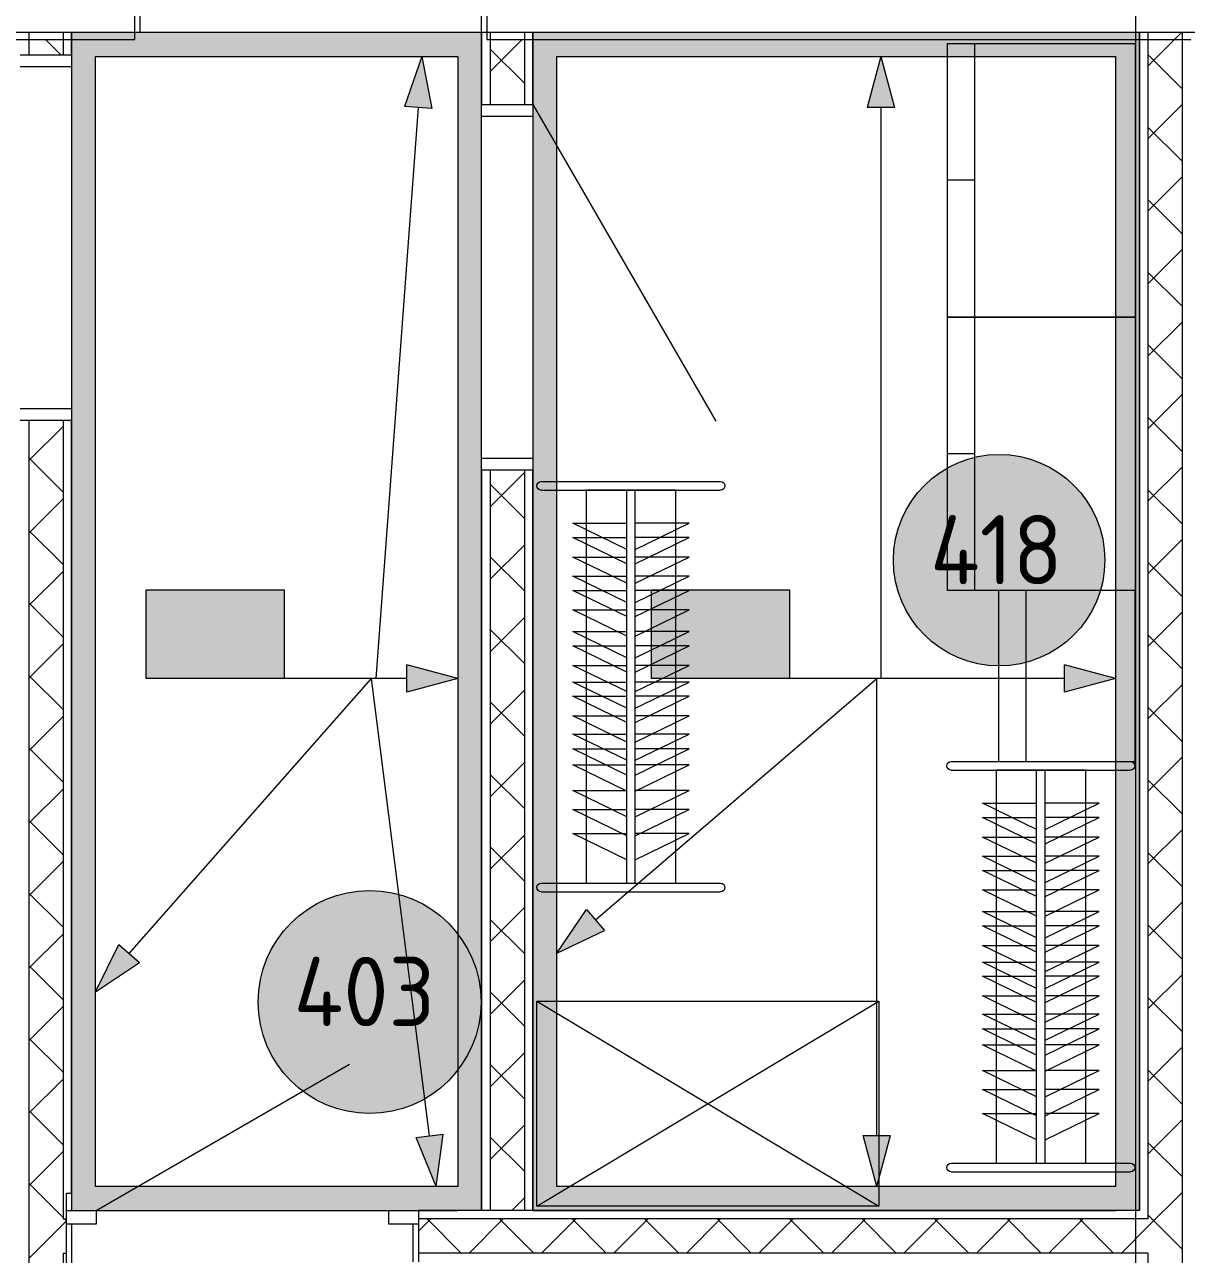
# Model space of a CAD drawing. Header units: millimetres. Extents: x 0 to 1189, y 0 to 841.
# Drawn here: x 655.65 to 689.65, y 334.67 to 370.64 of the extents above; entities that cross this region are included whole.
import ezdxf

# ---------------------------------------------------------------- set-up
doc = ezdxf.new("R2010")
doc.units = ezdxf.units.MM

msp = doc.modelspace()

# ---------------------------------------------------------------- hatches: boundary and pattern name
at = {"true_color": 0xf1d696}
h = msp.add_hatch(color=41, dxfattribs=at)
h.dxf.hatch_style = 2
h.paths.add_polyline_path([(657.727005, 369.704336), (657.027004, 369.704336), (657.027004, 370.404337)])
h = msp.add_hatch(color=41, dxfattribs=at)
h.dxf.hatch_style = 2
h.paths.add_polyline_path([(657.727005, 370.404337), (657.727005, 369.704336), (657.027004, 370.404337)])
h = msp.add_hatch(color=41, dxfattribs=at)
h.dxf.hatch_style = 2
h.paths.add_polyline_path([(657.727005, 369.704336), (657.727005, 370.404337), (668.327021, 370.404337), (668.327021, 369.704336)])
h = msp.add_hatch(color=41, dxfattribs=at)
h.dxf.hatch_style = 2
h.paths.add_polyline_path([(668.327021, 369.704336), (668.327021, 370.404337), (669.027022, 370.404337)])
h = msp.add_hatch(color=41, dxfattribs=at)
h.dxf.hatch_style = 2
h.paths.add_polyline_path([(668.327021, 369.704336), (669.027022, 370.404337), (669.027022, 369.704336)])
h = msp.add_hatch(color=41, dxfattribs=at)
h.dxf.hatch_style = 2
h.paths.add_polyline_path([(671.227025, 369.704336), (670.527024, 369.704336), (670.527024, 370.404337)])
h = msp.add_hatch(color=41, dxfattribs=at)
h.dxf.hatch_style = 2
h.paths.add_polyline_path([(671.227025, 370.404337), (671.227025, 369.704336), (670.527024, 370.404337)])
h = msp.add_hatch(color=41, dxfattribs=at)
h.dxf.hatch_style = 2
h.paths.add_polyline_path([(671.227025, 369.704336), (671.227025, 370.404337), (687.57705, 370.404337), (687.57705, 369.704336)])
h = msp.add_hatch(color=41, dxfattribs=at)
h.dxf.hatch_style = 2
h.paths.add_polyline_path([(687.57705, 369.704336), (687.57705, 370.404337), (688.277052, 370.404337)])
h = msp.add_hatch(color=41, dxfattribs=at)
h.dxf.hatch_style = 2
h.paths.add_polyline_path([(687.57705, 369.704336), (688.277052, 370.404337), (688.277052, 369.704336)])
h = msp.add_hatch(color=41, dxfattribs=at)
h.dxf.hatch_style = 2
h.paths.add_polyline_path([(657.727005, 336.654285), (657.027004, 336.654285), (657.027004, 369.704336), (657.727005, 369.704336)])
at = {"true_color": 0x0077b0}
h = msp.add_hatch(color=144, dxfattribs=at)
h.dxf.hatch_style = 2
h.paths.add_polyline_path([(667.276019, 369.704336), (667.56502, 368.185333), (666.767019, 368.244333)])
at = {"true_color": 0xf1d696}
h = msp.add_hatch(color=41, dxfattribs=at)
h.dxf.hatch_style = 2
h.paths.add_polyline_path([(668.327021, 369.704336), (669.027022, 369.704336), (669.027022, 336.654285), (668.327021, 336.654285)])
h = msp.add_hatch(color=41, dxfattribs=at)
h.dxf.hatch_style = 2
h.paths.add_polyline_path([(671.227025, 336.654285), (670.527024, 336.654285), (670.527024, 369.704336), (671.227025, 369.704336)])
at = {"true_color": 0x0077b0}
h = msp.add_hatch(color=144, dxfattribs=at)
h.dxf.hatch_style = 2
h.paths.add_polyline_path([(680.71404, 369.704336), (681.114041, 368.211333), (680.314039, 368.211333)])
at = {"true_color": 0xf1d696}
h = msp.add_hatch(color=41, dxfattribs=at)
h.dxf.hatch_style = 2
h.paths.add_polyline_path([(687.57705, 369.704336), (688.277052, 369.704336), (688.277052, 336.654285), (687.57705, 336.654285)])
at = {"true_color": 0xffffff}
h = msp.add_hatch(color=7, dxfattribs=at)
edge = h.paths.add_edge_path()
edge.add_arc((684.170545, 354.972813), 3.093505, 0, 360)
h = msp.add_hatch(color=7, dxfattribs=at)
h.dxf.hatch_style = 2
h.paths.add_polyline_path([(659.211007, 354.102312), (663.251013, 354.102312), (663.251013, 351.514308), (659.211007, 351.514308)])
h = msp.add_hatch(color=7, dxfattribs=at)
h.dxf.hatch_style = 2
h.paths.add_polyline_path([(659.211007, 354.102312), (663.251013, 354.102312), (663.251013, 351.514308), (659.211007, 351.514308)])
h = msp.add_hatch(color=7, dxfattribs=at)
h.dxf.hatch_style = 2
h.paths.add_polyline_path([(659.211007, 354.102312), (663.251013, 354.102312), (663.251013, 351.514308), (659.211007, 351.514308)])
h = msp.add_hatch(color=7, dxfattribs=at)
h.dxf.hatch_style = 2
h.paths.add_polyline_path([(659.211007, 354.102312), (663.251013, 354.102312), (663.251013, 351.514308), (659.211007, 351.514308)])
at = {"true_color": 0x0077b0}
h = msp.add_hatch(color=144, dxfattribs=at)
h.paths.add_polyline_path([(660.42303, 352.707049), (660.42303, 353.514028), (660.39354, 353.670711), (660.304519, 353.801763), (660.175879, 353.888166), (660.01954, 353.917518), (659.863064, 353.888166), (659.731806, 353.801763), (659.64437, 353.670711), (659.616051, 353.514028), (659.616051, 352.707049), (659.64437, 352.550711), (659.731806, 352.422071), (659.863064, 352.33305), (660.01954, 352.30356), (660.175879, 352.33305), (660.304519, 352.422071), (660.39354, 352.550711)])
h.paths.add_polyline_path([(660.623672, 352.707049), (660.612519, 352.586393), (660.579093, 352.474368), (660.523446, 352.371333), (660.44563, 352.277653), (660.353861, 352.200353), (660.251809, 352.145843), (660.140145, 352.113554), (660.01954, 352.102917), (659.897808, 352.113554), (659.786101, 352.145843), (659.683902, 352.200353), (659.590695, 352.277653), (659.512965, 352.371333), (659.457508, 352.474368), (659.424271, 352.586393), (659.413204, 352.707049), (659.413204, 353.514028), (659.424271, 353.635761), (659.457508, 353.747468), (659.512965, 353.849667), (659.590695, 353.942874), (659.683902, 354.02069), (659.786101, 354.076337), (659.897808, 354.109763), (660.01954, 354.120916), (660.140196, 354.109806), (660.252222, 354.076681), (660.355256, 354.021853), (660.448937, 353.94563), (660.524841, 353.851992), (660.579506, 353.748846), (660.612571, 353.636192), (660.623672, 353.514028)])
h = msp.add_hatch(color=144, dxfattribs=at)
h.paths.add_polyline_path([(660.42303, 352.707049), (660.42303, 353.514028), (660.39354, 353.670711), (660.304519, 353.801763), (660.175879, 353.888166), (660.01954, 353.917518), (659.863064, 353.888166), (659.731806, 353.801763), (659.64437, 353.670711), (659.616051, 353.514028), (659.616051, 352.707049), (659.64437, 352.550711), (659.731806, 352.422071), (659.863064, 352.33305), (660.01954, 352.30356), (660.175879, 352.33305), (660.304519, 352.422071), (660.39354, 352.550711)])
h.paths.add_polyline_path([(660.623672, 352.707049), (660.612519, 352.586393), (660.579093, 352.474368), (660.523446, 352.371333), (660.44563, 352.277653), (660.353861, 352.200353), (660.251809, 352.145843), (660.140145, 352.113554), (660.01954, 352.102917), (659.897808, 352.113554), (659.786101, 352.145843), (659.683902, 352.200353), (659.590695, 352.277653), (659.512965, 352.371333), (659.457508, 352.474368), (659.424271, 352.586393), (659.413204, 352.707049), (659.413204, 353.514028), (659.424271, 353.635761), (659.457508, 353.747468), (659.512965, 353.849667), (659.590695, 353.942874), (659.683902, 354.02069), (659.786101, 354.076337), (659.897808, 354.109763), (660.01954, 354.120916), (660.140196, 354.109806), (660.252222, 354.076681), (660.355256, 354.021853), (660.448937, 353.94563), (660.524841, 353.851992), (660.579506, 353.748846), (660.612571, 353.636192), (660.623672, 353.514028)])
h = msp.add_hatch(color=144, dxfattribs=at)
h.paths.add_polyline_path([(660.42303, 352.707049), (660.42303, 353.514028), (660.39354, 353.670711), (660.304519, 353.801763), (660.175879, 353.888166), (660.01954, 353.917518), (659.863064, 353.888166), (659.731806, 353.801763), (659.64437, 353.670711), (659.616051, 353.514028), (659.616051, 352.707049), (659.64437, 352.550711), (659.731806, 352.422071), (659.863064, 352.33305), (660.01954, 352.30356), (660.175879, 352.33305), (660.304519, 352.422071), (660.39354, 352.550711)])
h.paths.add_polyline_path([(660.623672, 352.707049), (660.612519, 352.586393), (660.579093, 352.474368), (660.523446, 352.371333), (660.44563, 352.277653), (660.353861, 352.200353), (660.251809, 352.145843), (660.140145, 352.113554), (660.01954, 352.102917), (659.897808, 352.113554), (659.786101, 352.145843), (659.683902, 352.200353), (659.590695, 352.277653), (659.512965, 352.371333), (659.457508, 352.474368), (659.424271, 352.586393), (659.413204, 352.707049), (659.413204, 353.514028), (659.424271, 353.635761), (659.457508, 353.747468), (659.512965, 353.849667), (659.590695, 353.942874), (659.683902, 354.02069), (659.786101, 354.076337), (659.897808, 354.109763), (660.01954, 354.120916), (660.140196, 354.109806), (660.252222, 354.076681), (660.355256, 354.021853), (660.448937, 353.94563), (660.524841, 353.851992), (660.579506, 353.748846), (660.612571, 353.636192), (660.623672, 353.514028)])
h = msp.add_hatch(color=144, dxfattribs=at)
h.paths.add_polyline_path([(660.42303, 352.707049), (660.42303, 353.514028), (660.39354, 353.670711), (660.304519, 353.801763), (660.175879, 353.888166), (660.01954, 353.917518), (659.863064, 353.888166), (659.731806, 353.801763), (659.64437, 353.670711), (659.616051, 353.514028), (659.616051, 352.707049), (659.64437, 352.550711), (659.731806, 352.422071), (659.863064, 352.33305), (660.01954, 352.30356), (660.175879, 352.33305), (660.304519, 352.422071), (660.39354, 352.550711)])
h.paths.add_polyline_path([(660.623672, 352.707049), (660.612519, 352.586393), (660.579093, 352.474368), (660.523446, 352.371333), (660.44563, 352.277653), (660.353861, 352.200353), (660.251809, 352.145843), (660.140145, 352.113554), (660.01954, 352.102917), (659.897808, 352.113554), (659.786101, 352.145843), (659.683902, 352.200353), (659.590695, 352.277653), (659.512965, 352.371333), (659.457508, 352.474368), (659.424271, 352.586393), (659.413204, 352.707049), (659.413204, 353.514028), (659.424271, 353.635761), (659.457508, 353.747468), (659.512965, 353.849667), (659.590695, 353.942874), (659.683902, 354.02069), (659.786101, 354.076337), (659.897808, 354.109763), (660.01954, 354.120916), (660.140196, 354.109806), (660.252222, 354.076681), (660.355256, 354.021853), (660.448937, 353.94563), (660.524841, 353.851992), (660.579506, 353.748846), (660.612571, 353.636192), (660.623672, 353.514028)])
h = msp.add_hatch(color=144, dxfattribs=at)
h.dxf.hatch_style = 2
h.paths.add_polyline_path([(662.84615, 353.776407), (662.614639, 353.544896), (662.544084, 353.514028), (662.467947, 353.539315), (662.44266, 353.615452), (662.470772, 353.686008), (662.865994, 354.081229), (662.906783, 354.110581), (662.947573, 354.120916), (663.02371, 354.095354), (663.048997, 354.018942), (663.048997, 352.201585), (663.02371, 352.126826), (662.947573, 352.102917), (662.871437, 352.126826), (662.84615, 352.201585)])
h = msp.add_hatch(color=144, dxfattribs=at)
h.dxf.hatch_style = 2
h.paths.add_polyline_path([(662.84615, 353.776407), (662.614639, 353.544896), (662.544084, 353.514028), (662.467947, 353.539315), (662.44266, 353.615452), (662.470772, 353.686008), (662.865994, 354.081229), (662.906783, 354.110581), (662.947573, 354.120916), (663.02371, 354.095354), (663.048997, 354.018942), (663.048997, 352.201585), (663.02371, 352.126826), (662.947573, 352.102917), (662.871437, 352.126826), (662.84615, 352.201585)])
h = msp.add_hatch(color=144, dxfattribs=at)
h.dxf.hatch_style = 2
h.paths.add_polyline_path([(662.84615, 353.776407), (662.614639, 353.544896), (662.544084, 353.514028), (662.467947, 353.539315), (662.44266, 353.615452), (662.470772, 353.686008), (662.865994, 354.081229), (662.906783, 354.110581), (662.947573, 354.120916), (663.02371, 354.095354), (663.048997, 354.018942), (663.048997, 352.201585), (663.02371, 352.126826), (662.947573, 352.102917), (662.871437, 352.126826), (662.84615, 352.201585)])
h = msp.add_hatch(color=144, dxfattribs=at)
h.dxf.hatch_style = 2
h.paths.add_polyline_path([(662.84615, 353.776407), (662.614639, 353.544896), (662.544084, 353.514028), (662.467947, 353.539315), (662.44266, 353.615452), (662.470772, 353.686008), (662.865994, 354.081229), (662.906783, 354.110581), (662.947573, 354.120916), (663.02371, 354.095354), (663.048997, 354.018942), (663.048997, 352.201585), (663.02371, 352.126826), (662.947573, 352.102917), (662.871437, 352.126826), (662.84615, 352.201585)])
at = {"true_color": 0xffffff}
h = msp.add_hatch(color=7, dxfattribs=at)
h.dxf.hatch_style = 2
h.paths.add_polyline_path([(673.99403, 354.102312), (678.034036, 354.102312), (678.034036, 351.514308), (673.99403, 351.514308)])
h = msp.add_hatch(color=7, dxfattribs=at)
h.dxf.hatch_style = 2
h.paths.add_polyline_path([(673.99403, 354.102312), (678.034036, 354.102312), (678.034036, 351.514308), (673.99403, 351.514308)])
h = msp.add_hatch(color=7, dxfattribs=at)
h.dxf.hatch_style = 2
h.paths.add_polyline_path([(673.99403, 354.102312), (678.034036, 354.102312), (678.034036, 351.514308), (673.99403, 351.514308)])
h = msp.add_hatch(color=7, dxfattribs=at)
h.dxf.hatch_style = 2
h.paths.add_polyline_path([(673.99403, 354.102312), (678.034036, 354.102312), (678.034036, 351.514308), (673.99403, 351.514308)])
at = {"true_color": 0x0077b0}
h = msp.add_hatch(color=144, dxfattribs=at)
h.paths.add_polyline_path([(675.204451, 352.707049), (675.204451, 353.514028), (675.174961, 353.670711), (675.08594, 353.801763), (674.9573, 353.888166), (674.800961, 353.917518), (674.644485, 353.888166), (674.513227, 353.801763), (674.42579, 353.670711), (674.397472, 353.514028), (674.397472, 352.707049), (674.42579, 352.550711), (674.513227, 352.422071), (674.644485, 352.33305), (674.800961, 352.30356), (674.9573, 352.33305), (675.08594, 352.422071), (675.174961, 352.550711)])
h.paths.add_polyline_path([(675.405093, 352.707049), (675.39394, 352.586393), (675.360514, 352.474368), (675.304867, 352.371333), (675.227051, 352.277653), (675.135282, 352.200353), (675.03323, 352.145843), (674.921565, 352.113554), (674.800961, 352.102917), (674.679229, 352.113554), (674.567522, 352.145843), (674.465323, 352.200353), (674.372116, 352.277653), (674.294386, 352.371333), (674.238928, 352.474368), (674.205692, 352.586393), (674.194624, 352.707049), (674.194624, 353.514028), (674.205692, 353.635761), (674.238928, 353.747468), (674.294386, 353.849667), (674.372116, 353.942874), (674.465323, 354.02069), (674.567522, 354.076337), (674.679229, 354.109763), (674.800961, 354.120916), (674.921617, 354.109806), (675.033643, 354.076681), (675.136677, 354.021853), (675.230358, 353.94563), (675.306262, 353.851992), (675.360927, 353.748846), (675.393991, 353.636192), (675.405093, 353.514028)])
h = msp.add_hatch(color=144, dxfattribs=at)
h.paths.add_polyline_path([(675.204451, 352.707049), (675.204451, 353.514028), (675.174961, 353.670711), (675.08594, 353.801763), (674.9573, 353.888166), (674.800961, 353.917518), (674.644485, 353.888166), (674.513227, 353.801763), (674.42579, 353.670711), (674.397472, 353.514028), (674.397472, 352.707049), (674.42579, 352.550711), (674.513227, 352.422071), (674.644485, 352.33305), (674.800961, 352.30356), (674.9573, 352.33305), (675.08594, 352.422071), (675.174961, 352.550711)])
h.paths.add_polyline_path([(675.405093, 352.707049), (675.39394, 352.586393), (675.360514, 352.474368), (675.304867, 352.371333), (675.227051, 352.277653), (675.135282, 352.200353), (675.03323, 352.145843), (674.921565, 352.113554), (674.800961, 352.102917), (674.679229, 352.113554), (674.567522, 352.145843), (674.465323, 352.200353), (674.372116, 352.277653), (674.294386, 352.371333), (674.238928, 352.474368), (674.205692, 352.586393), (674.194624, 352.707049), (674.194624, 353.514028), (674.205692, 353.635761), (674.238928, 353.747468), (674.294386, 353.849667), (674.372116, 353.942874), (674.465323, 354.02069), (674.567522, 354.076337), (674.679229, 354.109763), (674.800961, 354.120916), (674.921617, 354.109806), (675.033643, 354.076681), (675.136677, 354.021853), (675.230358, 353.94563), (675.306262, 353.851992), (675.360927, 353.748846), (675.393991, 353.636192), (675.405093, 353.514028)])
h = msp.add_hatch(color=144, dxfattribs=at)
h.paths.add_polyline_path([(675.204451, 352.707049), (675.204451, 353.514028), (675.174961, 353.670711), (675.08594, 353.801763), (674.9573, 353.888166), (674.800961, 353.917518), (674.644485, 353.888166), (674.513227, 353.801763), (674.42579, 353.670711), (674.397472, 353.514028), (674.397472, 352.707049), (674.42579, 352.550711), (674.513227, 352.422071), (674.644485, 352.33305), (674.800961, 352.30356), (674.9573, 352.33305), (675.08594, 352.422071), (675.174961, 352.550711)])
h.paths.add_polyline_path([(675.405093, 352.707049), (675.39394, 352.586393), (675.360514, 352.474368), (675.304867, 352.371333), (675.227051, 352.277653), (675.135282, 352.200353), (675.03323, 352.145843), (674.921565, 352.113554), (674.800961, 352.102917), (674.679229, 352.113554), (674.567522, 352.145843), (674.465323, 352.200353), (674.372116, 352.277653), (674.294386, 352.371333), (674.238928, 352.474368), (674.205692, 352.586393), (674.194624, 352.707049), (674.194624, 353.514028), (674.205692, 353.635761), (674.238928, 353.747468), (674.294386, 353.849667), (674.372116, 353.942874), (674.465323, 354.02069), (674.567522, 354.076337), (674.679229, 354.109763), (674.800961, 354.120916), (674.921617, 354.109806), (675.033643, 354.076681), (675.136677, 354.021853), (675.230358, 353.94563), (675.306262, 353.851992), (675.360927, 353.748846), (675.393991, 353.636192), (675.405093, 353.514028)])
h = msp.add_hatch(color=144, dxfattribs=at)
h.paths.add_polyline_path([(675.204451, 352.707049), (675.204451, 353.514028), (675.174961, 353.670711), (675.08594, 353.801763), (674.9573, 353.888166), (674.800961, 353.917518), (674.644485, 353.888166), (674.513227, 353.801763), (674.42579, 353.670711), (674.397472, 353.514028), (674.397472, 352.707049), (674.42579, 352.550711), (674.513227, 352.422071), (674.644485, 352.33305), (674.800961, 352.30356), (674.9573, 352.33305), (675.08594, 352.422071), (675.174961, 352.550711)])
h.paths.add_polyline_path([(675.405093, 352.707049), (675.39394, 352.586393), (675.360514, 352.474368), (675.304867, 352.371333), (675.227051, 352.277653), (675.135282, 352.200353), (675.03323, 352.145843), (674.921565, 352.113554), (674.800961, 352.102917), (674.679229, 352.113554), (674.567522, 352.145843), (674.465323, 352.200353), (674.372116, 352.277653), (674.294386, 352.371333), (674.238928, 352.474368), (674.205692, 352.586393), (674.194624, 352.707049), (674.194624, 353.514028), (674.205692, 353.635761), (674.238928, 353.747468), (674.294386, 353.849667), (674.372116, 353.942874), (674.465323, 354.02069), (674.567522, 354.076337), (674.679229, 354.109763), (674.800961, 354.120916), (674.921617, 354.109806), (675.033643, 354.076681), (675.136677, 354.021853), (675.230358, 353.94563), (675.306262, 353.851992), (675.360927, 353.748846), (675.393991, 353.636192), (675.405093, 353.514028)])
h = msp.add_hatch(color=144, dxfattribs=at)
h.dxf.hatch_style = 2
h.paths.add_polyline_path([(677.627571, 353.776407), (677.39606, 353.544896), (677.325505, 353.514028), (677.249368, 353.539315), (677.224081, 353.615452), (677.252193, 353.686008), (677.647414, 354.081229), (677.688204, 354.110581), (677.728994, 354.120916), (677.805131, 354.095354), (677.830418, 354.018942), (677.830418, 352.201585), (677.805131, 352.126826), (677.728994, 352.102917), (677.652858, 352.126826), (677.627571, 352.201585)])
h = msp.add_hatch(color=144, dxfattribs=at)
h.dxf.hatch_style = 2
h.paths.add_polyline_path([(677.627571, 353.776407), (677.39606, 353.544896), (677.325505, 353.514028), (677.249368, 353.539315), (677.224081, 353.615452), (677.252193, 353.686008), (677.647414, 354.081229), (677.688204, 354.110581), (677.728994, 354.120916), (677.805131, 354.095354), (677.830418, 354.018942), (677.830418, 352.201585), (677.805131, 352.126826), (677.728994, 352.102917), (677.652858, 352.126826), (677.627571, 352.201585)])
h = msp.add_hatch(color=144, dxfattribs=at)
h.dxf.hatch_style = 2
h.paths.add_polyline_path([(677.627571, 353.776407), (677.39606, 353.544896), (677.325505, 353.514028), (677.249368, 353.539315), (677.224081, 353.615452), (677.252193, 353.686008), (677.647414, 354.081229), (677.688204, 354.110581), (677.728994, 354.120916), (677.805131, 354.095354), (677.830418, 354.018942), (677.830418, 352.201585), (677.805131, 352.126826), (677.728994, 352.102917), (677.652858, 352.126826), (677.627571, 352.201585)])
h = msp.add_hatch(color=144, dxfattribs=at)
h.dxf.hatch_style = 2
h.paths.add_polyline_path([(677.627571, 353.776407), (677.39606, 353.544896), (677.325505, 353.514028), (677.249368, 353.539315), (677.224081, 353.615452), (677.252193, 353.686008), (677.647414, 354.081229), (677.688204, 354.110581), (677.728994, 354.120916), (677.805131, 354.095354), (677.830418, 354.018942), (677.830418, 352.201585), (677.805131, 352.126826), (677.728994, 352.102917), (677.652858, 352.126826), (677.627571, 352.201585)])
h = msp.add_hatch(color=144, dxfattribs=at)
h.dxf.hatch_style = 2
h.paths.add_polyline_path([(661.93657, 352.605074), (661.129591, 352.605074), (661.053454, 352.630637), (661.028167, 352.707049), (661.053454, 352.783186), (661.129591, 352.808473), (661.93657, 352.808473), (662.012707, 352.783186), (662.037994, 352.707049), (662.012707, 352.630637)])
h = msp.add_hatch(color=144, dxfattribs=at)
h.dxf.hatch_style = 2
h.paths.add_polyline_path([(661.93657, 352.605074), (661.129591, 352.605074), (661.053454, 352.630637), (661.028167, 352.707049), (661.053454, 352.783186), (661.129591, 352.808473), (661.93657, 352.808473), (662.012707, 352.783186), (662.037994, 352.707049), (662.012707, 352.630637)])
h = msp.add_hatch(color=144, dxfattribs=at)
h.dxf.hatch_style = 2
h.paths.add_polyline_path([(661.93657, 352.605074), (661.129591, 352.605074), (661.053454, 352.630637), (661.028167, 352.707049), (661.053454, 352.783186), (661.129591, 352.808473), (661.93657, 352.808473), (662.012707, 352.783186), (662.037994, 352.707049), (662.012707, 352.630637)])
h = msp.add_hatch(color=144, dxfattribs=at)
h.dxf.hatch_style = 2
h.paths.add_polyline_path([(661.93657, 352.605074), (661.129591, 352.605074), (661.053454, 352.630637), (661.028167, 352.707049), (661.053454, 352.783186), (661.129591, 352.808473), (661.93657, 352.808473), (662.012707, 352.783186), (662.037994, 352.707049), (662.012707, 352.630637)])
h = msp.add_hatch(color=144, dxfattribs=at)
h.dxf.hatch_style = 2
h.paths.add_polyline_path([(676.717991, 352.605074), (675.911012, 352.605074), (675.834875, 352.630637), (675.809588, 352.707049), (675.834875, 352.783186), (675.911012, 352.808473), (676.717991, 352.808473), (676.794128, 352.783186), (676.819415, 352.707049), (676.794128, 352.630637)])
h = msp.add_hatch(color=144, dxfattribs=at)
h.dxf.hatch_style = 2
h.paths.add_polyline_path([(676.717991, 352.605074), (675.911012, 352.605074), (675.834875, 352.630637), (675.809588, 352.707049), (675.834875, 352.783186), (675.911012, 352.808473), (676.717991, 352.808473), (676.794128, 352.783186), (676.819415, 352.707049), (676.794128, 352.630637)])
h = msp.add_hatch(color=144, dxfattribs=at)
h.dxf.hatch_style = 2
h.paths.add_polyline_path([(676.717991, 352.605074), (675.911012, 352.605074), (675.834875, 352.630637), (675.809588, 352.707049), (675.834875, 352.783186), (675.911012, 352.808473), (676.717991, 352.808473), (676.794128, 352.783186), (676.819415, 352.707049), (676.794128, 352.630637)])
h = msp.add_hatch(color=144, dxfattribs=at)
h.dxf.hatch_style = 2
h.paths.add_polyline_path([(676.717991, 352.605074), (675.911012, 352.605074), (675.834875, 352.630637), (675.809588, 352.707049), (675.834875, 352.783186), (675.911012, 352.808473), (676.717991, 352.808473), (676.794128, 352.783186), (676.819415, 352.707049), (676.794128, 352.630637)])
h = msp.add_hatch(color=144, dxfattribs=at)
h.dxf.hatch_style = 2
h.paths.add_polyline_path([(668.327021, 351.514308), (666.834019, 351.114307), (666.834019, 351.914308)])
h = msp.add_hatch(color=144, dxfattribs=at)
h.dxf.hatch_style = 2
h.paths.add_polyline_path([(687.57705, 351.514308), (686.084048, 351.114307), (686.084048, 351.914308)])
at = {"true_color": 0xffffff}
h = msp.add_hatch(color=7, dxfattribs=at)
edge = h.paths.add_edge_path()
edge.add_arc((665.749017, 342.049793), 3.260255, 0, 360)
at = {"true_color": 0x0077b0}
h = msp.add_hatch(color=144, dxfattribs=at)
h.dxf.hatch_style = 2
h.paths.add_polyline_path([(671.227025, 343.477295), (672.099027, 344.752297), (672.620028, 344.145296)])
h = msp.add_hatch(color=144, dxfattribs=at)
h.dxf.hatch_style = 2
h.paths.add_polyline_path([(657.727005, 342.346294), (658.414006, 343.730296), (659.014007, 343.201295)])
h = msp.add_hatch(color=144, dxfattribs=at)
h.dxf.hatch_style = 2
h.paths.add_polyline_path([(667.69202, 336.654285), (667.107019, 338.084287), (667.90102, 338.185287)])
h = msp.add_hatch(color=144, dxfattribs=at)
h.dxf.hatch_style = 2
h.paths.add_polyline_path([(680.58804, 336.654285), (680.188039, 338.147287), (680.98804, 338.147287)])
at = {"true_color": 0xf1d696}
h = msp.add_hatch(color=41, dxfattribs=at)
h.dxf.hatch_style = 2
h.paths.add_polyline_path([(657.727005, 336.654285), (657.727005, 335.954284), (657.027004, 335.954284)])
h = msp.add_hatch(color=41, dxfattribs=at)
h.dxf.hatch_style = 2
h.paths.add_polyline_path([(657.027004, 336.654285), (657.727005, 336.654285), (657.027004, 335.954284)])
h = msp.add_hatch(color=41, dxfattribs=at)
h.dxf.hatch_style = 2
h.paths.add_polyline_path([(668.327021, 336.654285), (668.327021, 335.954284), (657.727005, 335.954284), (657.727005, 336.654285)])
h = msp.add_hatch(color=41, dxfattribs=at)
h.dxf.hatch_style = 2
h.paths.add_polyline_path([(668.327021, 335.954284), (668.327021, 336.654285), (669.027022, 335.954284)])
h = msp.add_hatch(color=41, dxfattribs=at)
h.dxf.hatch_style = 2
h.paths.add_polyline_path([(668.327021, 336.654285), (669.027022, 336.654285), (669.027022, 335.954284)])
h = msp.add_hatch(color=41, dxfattribs=at)
h.dxf.hatch_style = 2
h.paths.add_polyline_path([(671.227025, 336.654285), (671.227025, 335.954284), (670.527024, 335.954284)])
h = msp.add_hatch(color=41, dxfattribs=at)
h.dxf.hatch_style = 2
h.paths.add_polyline_path([(670.527024, 336.654285), (671.227025, 336.654285), (670.527024, 335.954284)])
h = msp.add_hatch(color=41, dxfattribs=at)
h.dxf.hatch_style = 2
h.paths.add_polyline_path([(687.57705, 336.654285), (687.57705, 335.954284), (671.227025, 335.954284), (671.227025, 336.654285)])
h = msp.add_hatch(color=41, dxfattribs=at)
h.dxf.hatch_style = 2
h.paths.add_polyline_path([(687.57705, 335.954284), (687.57705, 336.654285), (688.277052, 335.954284)])
h = msp.add_hatch(color=41, dxfattribs=at)
h.dxf.hatch_style = 2
h.paths.add_polyline_path([(687.57705, 336.654285), (688.277052, 336.654285), (688.277052, 335.954284)])

# ---------------------------------------------------------------- linework, layer by layer
at = {"color": 7, "lineweight": 0}
for points in [[(688.173051, 237.332133), (688.173051, 497.564531)], [(658.877007, 370.404337), (658.877007, 375.104344)], [(659.027007, 375.104344), (659.027007, 370.404337)], [(669.027022, 370.404337), (669.027022, 375.104344)], [(669.177022, 375.104344), (669.177022, 370.404337)], [(658.877007, 370.404337), (629.844962, 370.404337)], [(629.850962, 370.204336), (658.877007, 370.204336)], [(655.777002, 370.404337), (655.777002, 369.754336)], [(656.716003, 369.754336), (656.266003, 370.204336)], [(656.777003, 370.404337), (656.777003, 369.754336)], [(657.027004, 369.754336), (657.027004, 370.404337)], [(657.027004, 370.404337), (657.027004, 369.704336)], [(668.327021, 370.404337), (657.027004, 370.404337)], [(658.877007, 370.204336), (658.877007, 370.404337)], [(659.027007, 370.404337), (658.877007, 370.404337)], [(669.027022, 370.404337), (668.327021, 370.404337)], [(669.177022, 370.404337), (669.027022, 370.404337)], [(669.027022, 370.404337), (669.027022, 368.304333)], [(669.027022, 335.954284), (669.027022, 370.404337)], [(669.177022, 370.404337), (669.177022, 370.204336)], [(690.672055, 370.404337), (669.177022, 370.404337)], [(669.177022, 370.204336), (689.777054, 370.204336)], [(669.277023, 370.404337), (669.277023, 368.304333)], [(669.277023, 369.264335), (670.217024, 370.204336)], [(670.277024, 370.404337), (670.277024, 368.304333)], [(670.527024, 368.304333), (670.527024, 370.404337)], [(670.527024, 370.404337), (670.527024, 369.704336)], [(687.57705, 370.404337), (670.527024, 370.404337)], [(688.277052, 370.404337), (687.57705, 370.404337)], [(688.277052, 370.404337), (688.277052, 335.954284)], [(688.277052, 335.954284), (688.277052, 370.404337)], [(688.527052, 369.422335), (689.508053, 370.404337)], [(688.527052, 370.404337), (688.527052, 335.704284)], [(689.527053, 370.404337), (689.527053, 311.656247)], [(670.277024, 368.920334), (669.277023, 369.920336)], [(655.527001, 369.754336), (657.027004, 369.754336)], [(657.027004, 369.754336), (657.027004, 369.404335)], [(657.027004, 369.704336), (657.027004, 335.954284)], [(657.727005, 369.704336), (668.327021, 369.704336)], [(657.727005, 336.654285), (657.727005, 369.704336)], [(668.327021, 369.704336), (668.327021, 336.654285)], [(670.527024, 369.704336), (670.527024, 335.954284)], [(671.227025, 369.704336), (687.57705, 369.704336)], [(671.227025, 336.654285), (671.227025, 369.704336)], [(687.57705, 369.704336), (687.57705, 336.654285)], [(689.527053, 368.762334), (688.527052, 369.762336)], [(657.027004, 369.404335), (655.527001, 369.404335)], [(669.027022, 368.304333), (670.527024, 368.304333)], [(669.027022, 367.954333), (669.027022, 368.304333)], [(670.527024, 368.304333), (675.877033, 359.037319)], [(688.527052, 367.301332), (689.527053, 368.301333)], [(670.527024, 367.954333), (669.027022, 367.954333)], [(689.527053, 366.640331), (688.527052, 367.640332)], [(688.527052, 365.180329), (689.527053, 366.18033)], [(689.527053, 364.519328), (688.527052, 365.519329)], [(688.527052, 363.059325), (689.527053, 364.059327)], [(689.527053, 362.398324), (688.527052, 363.398326)], [(688.527052, 360.937322), (689.527053, 361.937324)], [(689.527053, 360.276321), (688.527052, 361.276323)], [(688.527052, 358.816319), (689.527053, 359.81632)], [(655.527001, 359.40432), (657.027004, 359.40432)], [(657.027004, 359.40432), (657.027004, 359.054319)], [(657.027004, 359.054319), (655.527001, 359.054319)], [(655.777002, 359.054319), (655.777002, 311.804247)], [(656.777003, 359.054319), (656.777003, 335.704284)], [(657.027004, 336.454285), (657.027004, 359.054319)], [(689.527053, 358.155318), (688.527052, 359.155319)], [(655.777002, 357.886317), (656.777003, 358.886319)], [(656.777003, 356.964316), (655.777002, 357.964318)], [(669.027022, 357.604317), (669.027022, 357.954318)], [(669.027022, 357.954318), (670.527024, 357.954318)], [(681.077041, 354.973313), (681.093012, 355.289519), (681.13989, 355.596599), (681.216121, 355.892998), (681.32015, 356.177159), (681.450424, 356.447527), (681.605387, 356.702546), (681.783486, 356.940661), (681.983167, 357.160316), (682.202875, 357.359956), (682.441056, 357.538024), (682.696157, 357.692965), (682.966622, 357.823224), (683.250897, 357.927244), (683.547429, 358.00347), (683.854663, 358.050347), (684.171045, 358.066318), (684.487251, 358.050347), (684.794331, 358.00347), (685.09073, 357.927244), (685.374891, 357.823224), (685.645259, 357.692965), (685.900278, 357.538024), (686.138393, 357.359956), (686.358049, 357.160316), (686.557688, 356.940661), (686.735756, 356.702546), (686.890697, 356.447527), (687.020956, 356.177159), (687.124976, 355.892998), (687.201202, 355.596599), (687.248079, 355.289519), (687.26405, 354.973313)], [(670.527024, 357.604317), (669.027022, 357.604317)], [(669.027022, 357.604317), (669.027022, 335.954284)], [(669.277023, 357.604317), (669.277023, 335.954284)], [(670.277024, 357.604317), (670.277024, 335.954284)], [(670.527024, 335.954284), (670.527024, 357.604317)], [(688.527052, 356.695316), (689.527053, 357.695317)], [(669.277023, 356.536315), (670.277024, 357.536317)], [(670.277024, 356.192315), (669.277023, 357.192316)], [(689.527053, 356.034315), (688.527052, 357.034316)], [(655.777002, 355.764314), (656.777003, 356.764316)], [(656.777003, 354.843313), (655.777002, 355.843314)], [(669.277023, 354.415312), (670.277024, 355.415314)], [(688.527052, 354.573312), (689.527053, 355.573314)], [(670.277024, 354.071312), (669.277023, 355.071313)], [(687.26405, 354.973313), (687.248079, 354.656931), (687.201202, 354.349697), (687.124976, 354.053165), (687.020956, 353.768889), (686.890697, 353.498424), (686.735756, 353.243324), (686.557688, 353.005143), (686.358049, 352.785435), (686.138393, 352.585754), (685.900278, 352.407655), (685.645259, 352.252691), (685.374891, 352.122418), (685.09073, 352.018389), (684.794331, 351.942158), (684.487251, 351.89528), (684.171045, 351.879308), (683.854663, 351.89528), (683.547429, 351.942158), (683.250897, 352.018389), (682.966622, 352.122418), (682.696157, 352.252691), (682.441056, 352.407655), (682.202875, 352.585754), (681.983167, 352.785435), (681.783486, 353.005143), (681.605387, 353.243324), (681.450424, 353.498424), (681.32015, 353.768889), (681.216121, 354.053165), (681.13989, 354.349697), (681.093012, 354.656931), (681.077041, 354.973313)], [(689.527053, 353.913311), (688.527052, 354.913313)], [(655.777002, 353.643311), (656.777003, 354.643313)], [(656.777003, 352.72131), (655.777002, 353.721311)], [(669.277023, 352.294309), (670.277024, 353.29431)], [(688.527052, 352.452309), (689.527053, 353.452311)], [(670.277024, 351.949308), (669.277023, 352.94931)], [(655.777002, 351.522308), (656.777003, 352.522309)], [(689.527053, 351.791308), (688.527052, 352.79131)], [(656.777003, 350.600306), (655.777002, 351.600308)], [(669.277023, 350.172306), (670.277024, 351.172307)], [(688.527052, 350.331306), (689.527053, 351.331307)], [(670.277024, 349.828305), (669.277023, 350.828307)], [(655.777002, 349.400305), (656.777003, 350.400306)], [(689.527053, 349.670305), (688.527052, 350.670306)], [(656.777003, 348.479303), (655.777002, 349.479305)], [(669.277023, 348.051302), (670.277024, 349.051304)], [(688.527052, 348.209303), (689.527053, 349.209304)], [(670.277024, 347.707302), (669.277023, 348.707303)], [(655.777002, 347.279301), (656.777003, 348.279303)], [(689.527053, 347.549302), (688.527052, 348.549303)], [(656.777003, 346.3573), (655.777002, 347.357301)], [(669.277023, 345.930299), (670.277024, 346.930301)], [(688.527052, 346.088299), (689.527053, 347.088301)], [(670.277024, 345.585299), (669.277023, 346.5853)], [(689.527053, 345.427298), (688.527052, 346.4273)], [(655.777002, 345.158298), (656.777003, 346.1583)], [(656.777003, 344.236297), (655.777002, 345.236298)], [(662.489012, 342.049293), (662.505848, 342.382712), (662.555262, 342.706499), (662.635614, 343.019016), (662.745263, 343.318623), (662.882567, 343.603682), (663.045888, 343.872552), (663.233584, 344.123595), (663.444014, 344.355172), (663.675537, 344.565643), (663.926514, 344.75337), (664.195304, 344.916712), (664.480265, 345.054032), (664.779758, 345.16369), (665.092141, 345.244046), (665.415774, 345.293462), (665.749017, 345.310298), (666.082425, 345.293462), (666.40618, 345.244046), (666.718648, 345.16369), (667.018191, 345.054032), (667.303174, 344.916712), (667.571959, 344.75337), (667.822912, 344.565643), (668.054396, 344.355172), (668.264774, 344.123595), (668.45241, 343.872552), (668.615668, 343.603682), (668.752912, 343.318623), (668.862506, 343.019016), (668.942813, 342.706499), (668.992197, 342.382712), (669.009022, 342.049293)], [(688.527052, 343.967296), (689.527053, 344.967298)], [(669.277023, 343.809296), (670.277024, 344.809297)], [(670.277024, 343.464295), (669.277023, 344.464297)], [(689.527053, 343.306295), (688.527052, 344.306297)], [(655.777002, 343.036295), (656.777003, 344.036296)], [(656.777003, 342.115293), (655.777002, 343.115295)], [(688.527052, 341.845293), (689.527053, 342.845294)], [(669.277023, 341.687293), (670.277024, 342.687294)], [(670.277024, 341.343292), (669.277023, 342.343294)], [(689.527053, 341.185292), (688.527052, 342.185293)], [(655.777002, 340.915292), (656.777003, 341.915293)], [(669.009022, 342.049293), (668.992197, 341.716051), (668.942813, 341.392417), (668.862506, 341.080034), (668.752912, 340.780541), (668.615668, 340.49558), (668.45241, 340.22679), (668.264774, 339.975814), (668.054396, 339.74429), (667.822912, 339.53386), (667.571959, 339.346164), (667.303174, 339.182844), (667.018191, 339.045539), (666.718648, 338.93589), (666.40618, 338.855538), (666.082425, 338.806124), (665.749017, 338.789288), (665.415774, 338.806124), (665.092141, 338.855538), (664.779758, 338.93589), (664.480265, 339.045539), (664.195304, 339.182844), (663.926514, 339.346164), (663.675537, 339.53386), (663.444014, 339.74429), (663.233584, 339.975814), (663.045888, 340.22679), (662.882567, 340.49558), (662.745263, 340.780541), (662.635614, 341.080034), (662.555262, 341.392417), (662.505848, 341.716051), (662.489012, 342.049293)], [(656.777003, 339.99329), (655.777002, 340.993292)], [(688.527052, 339.72429), (689.527053, 340.724291)], [(669.277023, 339.566289), (670.277024, 340.566291)], [(657.747005, 335.954284), (665.160016, 340.23429)], [(670.277024, 339.221289), (669.277023, 340.22129)], [(689.527053, 339.063289), (688.527052, 340.06329)], [(655.777002, 338.794288), (656.777003, 339.79429)], [(656.777003, 337.872287), (655.777002, 338.872288)], [(688.527052, 337.603286), (689.527053, 338.603288)], [(669.277023, 337.445286), (670.277024, 338.445288)], [(670.277024, 337.100286), (669.277023, 338.100287)], [(689.527053, 336.942285), (688.527052, 337.942287)], [(655.777002, 336.672285), (656.777003, 337.672287)], [(656.777003, 335.751284), (655.777002, 336.751285)], [(656.877004, 335.954284), (656.877004, 336.454285)], [(656.877004, 336.454285), (657.027004, 336.454285)], [(657.027004, 336.454285), (657.027004, 335.954284)], [(668.327021, 336.654285), (657.727005, 336.654285)], [(687.57705, 336.654285), (671.227025, 336.654285)], [(688.527052, 335.481283), (689.527053, 336.481285)], [(669.302023, 335.954284), (669.277023, 335.979284)], [(669.908023, 335.954284), (670.277024, 336.323285)], [(656.777003, 335.704284), (656.877004, 335.704284)], [(656.777003, 335.551283), (656.877004, 335.651283)], [(656.877004, 335.651283), (656.824003, 335.704284)], [(656.877004, 335.954284), (657.747005, 335.954284)], [(656.877004, 335.554283), (656.877004, 335.954284)], [(657.027004, 335.954284), (657.727005, 335.954284)], [(657.727005, 335.954284), (668.327021, 335.954284)], [(657.747005, 335.954284), (657.747005, 335.554283)], [(666.307018, 335.954284), (667.177019, 335.954284)], [(666.307018, 335.554283), (666.307018, 335.954284)], [(688.277052, 335.954284), (667.177019, 335.954284)], [(667.177019, 335.954284), (667.177019, 335.554283)], [(667.177019, 335.345283), (667.53602, 335.704284)], [(688.527052, 335.704284), (667.177019, 335.704284)], [(668.431021, 334.704282), (667.43102, 335.704284)], [(669.027022, 335.954284), (668.327021, 335.954284)], [(668.658022, 334.704282), (669.658023, 335.704284)], [(670.552024, 334.704282), (669.552023, 335.704284)], [(670.527024, 335.954284), (671.227025, 335.954284)], [(670.779025, 334.704282), (671.779026, 335.704284)], [(671.227025, 335.954284), (687.57705, 335.954284)], [(672.674028, 334.704282), (671.674026, 335.704284)], [(672.900028, 334.704282), (673.90003, 335.704284)], [(674.795031, 334.704282), (673.795029, 335.704284)], [(675.022031, 334.704282), (676.022033, 335.704284)], [(676.916034, 334.704282), (675.916033, 335.704284)], [(677.143035, 334.704282), (678.143036, 335.704284)], [(679.038037, 334.704282), (678.038036, 335.704284)], [(679.264038, 334.704282), (680.264039, 335.704284)], [(681.159041, 334.704282), (680.159039, 335.704284)], [(681.386041, 334.704282), (682.386043, 335.704284)], [(683.280044, 334.704282), (682.280042, 335.704284)], [(683.507044, 334.704282), (684.507046, 335.704284)], [(685.402047, 334.704282), (684.402046, 335.704284)], [(685.628047, 334.704282), (686.628049, 335.704284)], [(687.52305, 334.704282), (686.523049, 335.704284)], [(688.277052, 335.954284), (687.57705, 335.954284)], [(689.527053, 334.821282), (688.527052, 335.821284)], [(655.777002, 334.551282), (656.777003, 335.551283)], [(656.877004, 333.954281), (656.877004, 335.554283)], [(657.747005, 335.554283), (656.877004, 335.554283)], [(657.027004, 335.554283), (657.027004, 333.954281)], [(667.177019, 335.554283), (666.307018, 335.554283)], [(667.027019, 334.454282), (667.027019, 335.554283)], [(667.177019, 335.554283), (667.177019, 334.454282)], [(687.750051, 334.704282), (688.527052, 335.481283)], [(656.777003, 334.704282), (656.777003, 311.804247)], [(656.777003, 334.704282), (656.877004, 334.704282)], [(688.527052, 334.704282), (667.177019, 334.704282)], [(688.527052, 334.704282), (688.527052, 311.656247)]]:
    msp.add_lwpolyline(points, dxfattribs=at)
at = {"color": 253, "lineweight": 0, "true_color": 0x999999}
for points in [[(682.657043, 362.084324), (682.657043, 370.084336)], [(682.657043, 370.084336), (688.157051, 370.084336)], [(683.457044, 362.084324), (683.457044, 370.084336)], [(688.157051, 370.084336), (688.157051, 362.084324)], [(683.457044, 366.08433), (682.657043, 366.08433)], [(688.157051, 362.084324), (682.657043, 362.084324)], [(682.657043, 354.084312), (682.657043, 362.084324)], [(682.657043, 362.084324), (688.157051, 362.084324)], [(683.457044, 354.084312), (683.457044, 362.084324)], [(688.157051, 362.084324), (688.157051, 354.084312)], [(683.457044, 358.084318), (682.657043, 358.084318)], [(670.772025, 357.024316), (670.723384, 357.034144), (670.68365, 357.060941), (670.656853, 357.100676), (670.647025, 357.149316), (670.656853, 357.197957), (670.68365, 357.237691), (670.723384, 357.264488), (670.772025, 357.274317)], [(670.772025, 357.274317), (676.022033, 357.274317)], [(676.022033, 357.274317), (676.070674, 357.264488), (676.110408, 357.237691), (676.137205, 357.197957), (676.147033, 357.149316), (676.137205, 357.100676), (676.110408, 357.060941), (676.070674, 357.034144), (676.022033, 357.024316)], [(670.772025, 357.024316), (676.022033, 357.024316)], [(674.710031, 357.024316), (672.085027, 357.024316)], [(672.085027, 357.024316), (672.085027, 345.524299)], [(673.272029, 345.524299), (673.272029, 357.024316)], [(673.522029, 345.524299), (673.522029, 357.024316)], [(674.710031, 345.524299), (674.710031, 357.024316)], [(673.272029, 355.285313), (671.693026, 356.054315)], [(671.693026, 356.054315), (673.272029, 356.054315)], [(673.522029, 355.285313), (675.101031, 356.054315)], [(675.101031, 356.054315), (673.522029, 356.054315)], [(673.272029, 354.869313), (671.693026, 355.638314)], [(671.693026, 355.638314), (673.272029, 355.638314)], [(673.522029, 354.869313), (675.101031, 355.638314)], [(675.101031, 355.638314), (673.522029, 355.638314)], [(673.272029, 354.296312), (671.693026, 355.065313)], [(671.693026, 355.065313), (673.272029, 355.065313)], [(673.522029, 354.296312), (675.101031, 355.065313)], [(675.101031, 355.065313), (673.522029, 355.065313)], [(673.272029, 353.737311), (671.693026, 354.506312)], [(671.693026, 354.506312), (673.272029, 354.506312)], [(673.522029, 353.737311), (675.101031, 354.506312)], [(675.101031, 354.506312), (673.522029, 354.506312)], [(673.272029, 353.32131), (671.693026, 354.090312)], [(671.693026, 354.090312), (673.272029, 354.090312)], [(673.522029, 353.32131), (675.101031, 354.090312)], [(675.101031, 354.090312), (673.522029, 354.090312)], [(688.157051, 354.084312), (682.657043, 354.084312)], [(684.157045, 354.084312), (684.157045, 349.084304)], [(688.157051, 354.084312), (684.157045, 354.084312)], [(684.957046, 354.084312), (684.957046, 349.084304)], [(688.157051, 349.084304), (688.157051, 354.084312)], [(673.272029, 352.74731), (671.693026, 353.516311)], [(671.693026, 353.516311), (673.272029, 353.516311)], [(673.522029, 352.74731), (675.101031, 353.516311)], [(675.101031, 353.516311), (673.522029, 353.516311)], [(673.272029, 352.116309), (671.693026, 352.88531)], [(671.693026, 352.88531), (673.272029, 352.88531)], [(673.522029, 352.116309), (675.101031, 352.88531)], [(675.101031, 352.88531), (673.522029, 352.88531)], [(673.272029, 351.700308), (671.693026, 352.469309)], [(671.693026, 352.469309), (673.272029, 352.469309)], [(673.522029, 351.700308), (675.101031, 352.469309)], [(675.101031, 352.469309), (673.522029, 352.469309)], [(673.272029, 351.127307), (671.693026, 351.896308)], [(671.693026, 351.896308), (673.272029, 351.896308)], [(673.522029, 351.127307), (675.101031, 351.896308)], [(675.101031, 351.896308), (673.522029, 351.896308)], [(673.272029, 350.639306), (671.693026, 351.408308)], [(671.693026, 351.408308), (673.272029, 351.408308)], [(673.522029, 350.639306), (675.101031, 351.408308)], [(675.101031, 351.408308), (673.522029, 351.408308)], [(673.272029, 350.223306), (671.693026, 350.992307)], [(671.693026, 350.992307), (673.272029, 350.992307)], [(673.522029, 350.223306), (675.101031, 350.992307)], [(675.101031, 350.992307), (673.522029, 350.992307)], [(673.272029, 349.650305), (671.693026, 350.419306)], [(671.693026, 350.419306), (673.272029, 350.419306)], [(673.522029, 349.650305), (675.101031, 350.419306)], [(675.101031, 350.419306), (673.522029, 350.419306)], [(673.272029, 349.119304), (671.693026, 349.888305)], [(671.693026, 349.888305), (673.272029, 349.888305)], [(673.522029, 349.119304), (675.101031, 349.888305)], [(675.101031, 349.888305), (673.522029, 349.888305)], [(673.272029, 348.689303), (671.693026, 349.458305)], [(671.693026, 349.458305), (673.272029, 349.458305)], [(673.522029, 348.689303), (675.101031, 349.458305)], [(675.101031, 349.458305), (673.522029, 349.458305)], [(673.272029, 348.216303), (671.693026, 348.985304)], [(671.693026, 348.985304), (673.272029, 348.985304)], [(673.522029, 348.216303), (675.101031, 348.985304)], [(675.101031, 348.985304), (673.522029, 348.985304)], [(682.767043, 348.834304), (682.718402, 348.844132), (682.678668, 348.870929), (682.651871, 348.910663), (682.642043, 348.959304), (682.651871, 349.007945), (682.678668, 349.047679), (682.718402, 349.074476), (682.767043, 349.084304)], [(682.767043, 349.084304), (688.017051, 349.084304)], [(684.157045, 349.084304), (688.157051, 349.084304)], [(688.017051, 349.084304), (688.065692, 349.074476), (688.105426, 349.047679), (688.132223, 349.007945), (688.142051, 348.959304), (688.132223, 348.910663), (688.105426, 348.870929), (688.065692, 348.844132), (688.017051, 348.834304)], [(682.767043, 348.834304), (688.017051, 348.834304)], [(686.705049, 348.834304), (684.080045, 348.834304)], [(684.080045, 348.834304), (684.080045, 337.334286)], [(685.267047, 337.334286), (685.267047, 348.834304)], [(685.517047, 337.334286), (685.517047, 348.834304)], [(686.705049, 337.334286), (686.705049, 348.834304)], [(673.272029, 347.470302), (671.693026, 348.239303)], [(671.693026, 348.239303), (673.272029, 348.239303)], [(673.522029, 347.470302), (675.101031, 348.239303)], [(675.101031, 348.239303), (673.522029, 348.239303)], [(685.267047, 347.095301), (683.688045, 347.864302)], [(683.688045, 347.864302), (685.267047, 347.864302)], [(685.517047, 347.095301), (687.09605, 347.864302)], [(687.09605, 347.864302), (685.517047, 347.864302)], [(673.272029, 346.911301), (671.693026, 347.680302)], [(671.693026, 347.680302), (673.272029, 347.680302)], [(673.522029, 346.911301), (675.101031, 347.680302)], [(675.101031, 347.680302), (673.522029, 347.680302)], [(685.267047, 346.6793), (683.688045, 347.448302)], [(683.688045, 347.448302), (685.267047, 347.448302)], [(685.517047, 346.6793), (687.09605, 347.448302)], [(687.09605, 347.448302), (685.517047, 347.448302)], [(673.272029, 346.2083), (671.693026, 346.977301)], [(671.693026, 346.977301), (673.272029, 346.977301)], [(673.522029, 346.2083), (675.101031, 346.977301)], [(675.101031, 346.977301), (673.522029, 346.977301)], [(685.267047, 346.106299), (683.688045, 346.875301)], [(683.688045, 346.875301), (685.267047, 346.875301)], [(685.517047, 346.106299), (687.09605, 346.875301)], [(687.09605, 346.875301), (685.517047, 346.875301)], [(685.267047, 345.547299), (683.688045, 346.3163)], [(683.688045, 346.3163), (685.267047, 346.3163)], [(685.517047, 345.547299), (687.09605, 346.3163)], [(687.09605, 346.3163), (685.517047, 346.3163)], [(685.267047, 345.131298), (683.688045, 345.900299)], [(683.688045, 345.900299), (685.267047, 345.900299)], [(685.517047, 345.131298), (687.09605, 345.900299)], [(687.09605, 345.900299), (685.517047, 345.900299)], [(670.772025, 345.274298), (670.723384, 345.284126), (670.68365, 345.310923), (670.656853, 345.350658), (670.647025, 345.399298), (670.656853, 345.447939), (670.68365, 345.487674), (670.723384, 345.51447), (670.772025, 345.524299)], [(670.772025, 345.524299), (676.022033, 345.524299)], [(672.085027, 345.524299), (674.710031, 345.524299)], [(676.022033, 345.524299), (676.070674, 345.51447), (676.110408, 345.487674), (676.137205, 345.447939), (676.147033, 345.399298), (676.137205, 345.350658), (676.110408, 345.310923), (676.070674, 345.284126), (676.022033, 345.274298)], [(685.267047, 344.557297), (683.688045, 345.326298)], [(683.688045, 345.326298), (685.267047, 345.326298)], [(685.517047, 344.557297), (687.09605, 345.326298)], [(687.09605, 345.326298), (685.517047, 345.326298)], [(670.772025, 345.274298), (676.022033, 345.274298)], [(685.267047, 343.926296), (683.688045, 344.695297)], [(683.688045, 344.695297), (685.267047, 344.695297)], [(685.517047, 343.926296), (687.09605, 344.695297)], [(687.09605, 344.695297), (685.517047, 344.695297)], [(685.267047, 343.510296), (683.688045, 344.279297)], [(683.688045, 344.279297), (685.267047, 344.279297)], [(685.517047, 343.510296), (687.09605, 344.279297)], [(687.09605, 344.279297), (685.517047, 344.279297)], [(685.267047, 342.937295), (683.688045, 343.706296)], [(683.688045, 343.706296), (685.267047, 343.706296)], [(685.517047, 342.937295), (687.09605, 343.706296)], [(687.09605, 343.706296), (685.517047, 343.706296)], [(685.267047, 342.449294), (683.688045, 343.218295)], [(683.688045, 343.218295), (685.267047, 343.218295)], [(685.517047, 342.449294), (687.09605, 343.218295)], [(687.09605, 343.218295), (685.517047, 343.218295)], [(685.267047, 342.033293), (683.688045, 342.802294)], [(683.688045, 342.802294), (685.267047, 342.802294)], [(685.517047, 342.033293), (687.09605, 342.802294)], [(687.09605, 342.802294), (685.517047, 342.802294)], [(685.267047, 341.460292), (683.688045, 342.229294)], [(683.688045, 342.229294), (685.267047, 342.229294)], [(685.517047, 341.460292), (687.09605, 342.229294)], [(687.09605, 342.229294), (685.517047, 342.229294)], [(670.647025, 336.074284), (670.647025, 342.074293)], [(670.647025, 342.074293), (680.64704, 342.074293)], [(670.647025, 336.074284), (680.64704, 342.074293)], [(670.647025, 342.074293), (680.64704, 336.074284)], [(680.64704, 342.074293), (680.64704, 336.074284)], [(685.267047, 340.929292), (683.688045, 341.698293)], [(683.688045, 341.698293), (685.267047, 341.698293)], [(685.517047, 340.929292), (687.09605, 341.698293)], [(687.09605, 341.698293), (685.517047, 341.698293)], [(685.267047, 340.499291), (683.688045, 341.268292)], [(683.688045, 341.268292), (685.267047, 341.268292)], [(685.517047, 340.499291), (687.09605, 341.268292)], [(687.09605, 341.268292), (685.517047, 341.268292)], [(685.267047, 340.02629), (683.688045, 340.795291)], [(683.688045, 340.795291), (685.267047, 340.795291)], [(685.517047, 340.02629), (687.09605, 340.795291)], [(687.09605, 340.795291), (685.517047, 340.795291)], [(685.267047, 339.280289), (683.688045, 340.04929)], [(683.688045, 340.04929), (685.267047, 340.04929)], [(685.517047, 339.280289), (687.09605, 340.04929)], [(687.09605, 340.04929), (685.517047, 340.04929)], [(685.267047, 338.721288), (683.688045, 339.490289)], [(683.688045, 339.490289), (685.267047, 339.490289)], [(685.517047, 338.721288), (687.09605, 339.490289)], [(687.09605, 339.490289), (685.517047, 339.490289)], [(685.267047, 338.018287), (683.688045, 338.787288)], [(683.688045, 338.787288), (685.267047, 338.787288)], [(685.517047, 338.018287), (687.09605, 338.787288)], [(687.09605, 338.787288), (685.517047, 338.787288)], [(682.767043, 337.084286), (682.718402, 337.094114), (682.678668, 337.120911), (682.651871, 337.160645), (682.642043, 337.209286), (682.651871, 337.257927), (682.678668, 337.297661), (682.718402, 337.324458), (682.767043, 337.334286)], [(682.767043, 337.334286), (688.017051, 337.334286)], [(682.767043, 337.084286), (688.017051, 337.084286)], [(684.080045, 337.334286), (686.705049, 337.334286)], [(688.017051, 337.334286), (688.065692, 337.324458), (688.105426, 337.297661), (688.132223, 337.257927), (688.142051, 337.209286), (688.132223, 337.160645), (688.105426, 337.120911), (688.065692, 337.094114), (688.017051, 337.084286)], [(680.64704, 336.074284), (670.647025, 336.074284)]]:
    msp.add_lwpolyline(points, dxfattribs=at)
at = {"color": 144, "lineweight": 0, "true_color": 0x0077b0}
for points in [[(667.276019, 369.704336), (666.767019, 368.244333)], [(667.276019, 369.704336), (667.56502, 368.185333)], [(680.71404, 369.704336), (680.314039, 368.211333)], [(680.71404, 369.704336), (681.114041, 368.211333)], [(667.166019, 368.215333), (665.931017, 351.514308)], [(667.56502, 368.185333), (666.767019, 368.244333)], [(681.114041, 368.211333), (680.314039, 368.211333)], [(680.71404, 368.211333), (680.71404, 351.514308)], [(659.211007, 354.102312), (663.251013, 354.102312)], [(659.211007, 351.514308), (659.211007, 354.102312)], [(659.211007, 354.102312), (663.251013, 354.102312)], [(659.211007, 351.514308), (659.211007, 354.102312)], [(659.211007, 354.102312), (663.251013, 354.102312)], [(659.211007, 351.514308), (659.211007, 354.102312)], [(659.211007, 354.102312), (663.251013, 354.102312)], [(659.211007, 351.514308), (659.211007, 354.102312)], [(663.251013, 354.102312), (663.251013, 351.514308)], [(663.251013, 354.102312), (663.251013, 351.514308)], [(663.251013, 354.102312), (663.251013, 351.514308)], [(663.251013, 354.102312), (663.251013, 351.514308)], [(673.99403, 354.102312), (678.034036, 354.102312)], [(673.99403, 351.514308), (673.99403, 354.102312)], [(673.99403, 354.102312), (678.034036, 354.102312)], [(673.99403, 351.514308), (673.99403, 354.102312)], [(673.99403, 354.102312), (678.034036, 354.102312)], [(673.99403, 351.514308), (673.99403, 354.102312)], [(673.99403, 354.102312), (678.034036, 354.102312)], [(673.99403, 351.514308), (673.99403, 354.102312)], [(678.034036, 354.102312), (678.034036, 351.514308)], [(678.034036, 354.102312), (678.034036, 351.514308)], [(678.034036, 354.102312), (678.034036, 351.514308)], [(678.034036, 354.102312), (678.034036, 351.514308)], [(666.834019, 351.114307), (666.834019, 351.914308)], [(668.327021, 351.514308), (666.834019, 351.914308)], [(686.084048, 351.114307), (686.084048, 351.914308)], [(687.57705, 351.514308), (686.084048, 351.914308)], [(658.714006, 343.466295), (665.805017, 351.514308)], [(663.251013, 351.514308), (659.211007, 351.514308)], [(663.251013, 351.514308), (659.211007, 351.514308)], [(663.251013, 351.514308), (659.211007, 351.514308)], [(663.251013, 351.514308), (659.211007, 351.514308)], [(665.931017, 351.514308), (663.251013, 351.514308)], [(665.805017, 351.514308), (663.251013, 351.514308)], [(665.805017, 351.514308), (663.251013, 351.514308)], [(665.805017, 351.514308), (663.251013, 351.514308)], [(666.834019, 351.514308), (665.805017, 351.514308)], [(667.50402, 338.135287), (665.805017, 351.514308)], [(668.327021, 351.514308), (666.834019, 351.114307)], [(672.360027, 344.449297), (680.58804, 351.514308)], [(678.034036, 351.514308), (673.99403, 351.514308)], [(678.034036, 351.514308), (673.99403, 351.514308)], [(678.034036, 351.514308), (673.99403, 351.514308)], [(678.034036, 351.514308), (673.99403, 351.514308)], [(680.58804, 351.514308), (678.034036, 351.514308)], [(680.71404, 351.514308), (678.034036, 351.514308)], [(680.58804, 351.514308), (678.034036, 351.514308)], [(680.58804, 351.514308), (678.034036, 351.514308)], [(686.084048, 351.514308), (680.58804, 351.514308)], [(680.58804, 338.147287), (680.58804, 351.514308)], [(687.57705, 351.514308), (686.084048, 351.114307)], [(671.227025, 343.476295), (672.099027, 344.752297)], [(672.099027, 344.752297), (672.620028, 344.145296)], [(671.227025, 343.476295), (672.620028, 344.145296)], [(657.727005, 342.346294), (658.414006, 343.730296)], [(658.414006, 343.730296), (659.014007, 343.201295)], [(657.727005, 342.346294), (659.014007, 343.201295)], [(667.107019, 338.084287), (667.90102, 338.185287)], [(667.69202, 336.654285), (667.90102, 338.185287)], [(680.188039, 338.147287), (680.98804, 338.147287)], [(680.58804, 336.654285), (680.188039, 338.147287)], [(680.58804, 336.654285), (680.98804, 338.147287)], [(667.69202, 336.654285), (667.107019, 338.084287)]]:
    msp.add_lwpolyline(points, dxfattribs=at)

# ---------------------------------------------------------------- texts
at = {"color": 7, "char_height": 2.026853, "attachment_point": 1}
for s, insert in [('{\\fGOSTCommon|b0|i0|c0;418}', (682.150197, 356.2923)), ('{\\fGOSTCommon|b0|i0|c0;403}', (663.527044, 343.370023))]:
    msp.add_mtext(s, dxfattribs=dict(at, insert=insert))

doc.saveas('drawing.dxf')
